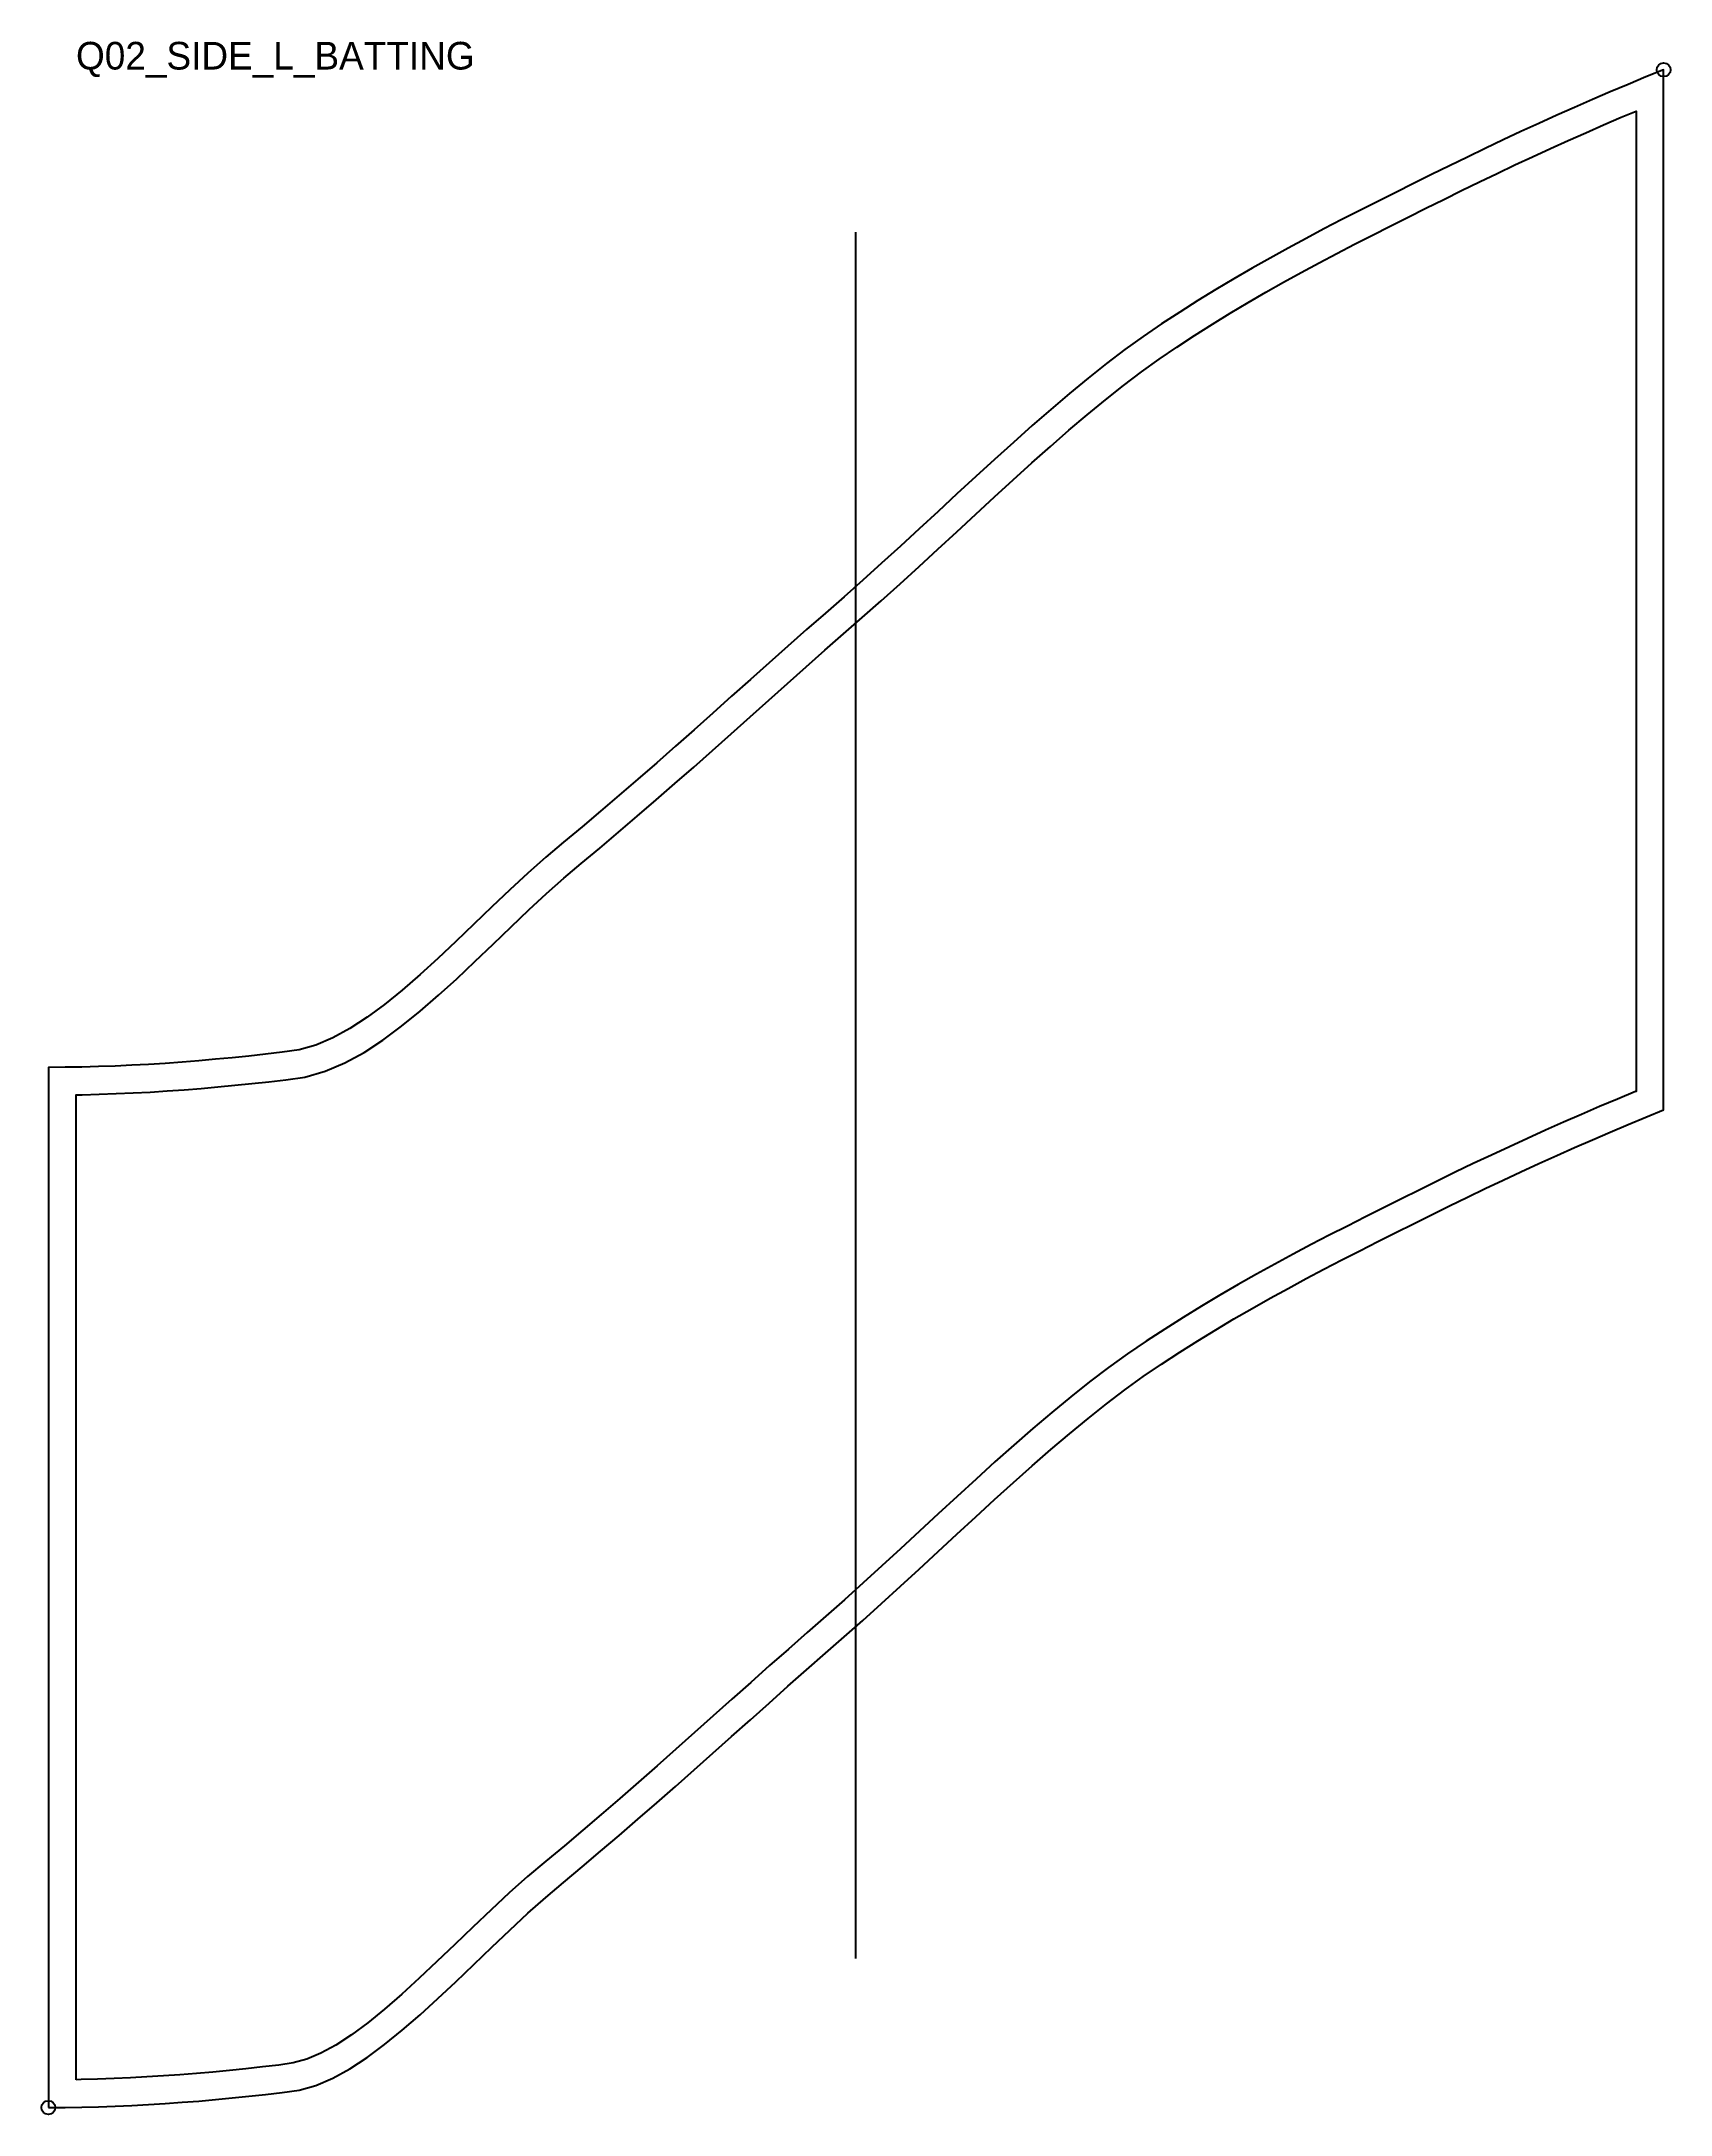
# Model space of a CAD drawing. Header units: millimetres. Extents: x -2 to 469, y -2 to 598.
import ezdxf

# ---------------------------------------------------------------- set-up
doc = ezdxf.new("R2010")
doc.units = ezdxf.units.MM
for name, color, linetype in [('CUT', 1, 'Continuous'), ('GRAIN', 3, 'Continuous'), ('NOTCH', 2, 'Continuous'), ('SEAM', 5, 'Continuous'), ('TEXT', 7, 'Continuous')]:
    doc.layers.add(name, color=color, linetype=linetype)

msp = doc.modelspace()

# ---------------------------------------------------------------- linework, layer by layer
at = {"layer": 'CUT'}
msp.add_lwpolyline([(8, 8.08), (8, 292.91), (9.83, 292.94), (14.75, 293.06), (19.66, 293.24), (24.56, 293.46), (29.47, 293.72), (34.37, 294.03), (39.28, 294.38), (44.17, 294.77), (49.07, 295.2), (53.97, 295.67), (58.86, 296.16), (63.75, 296.7), (68.72, 297.27), (74.2, 298.05), (80.06, 299.71), (85.79, 302.15), (91.36, 305.19), (96.82, 308.75), (102.2, 312.73), (107.54, 317.07), (112.86, 321.68), (118.15, 326.49), (123.42, 331.44), (128.67, 336.46), (133.88, 341.46), (139.04, 346.37), (144.14, 351.11), (149.17, 355.61), (154.17, 359.85), (159.54, 364.28), (164.97, 368.84), (170.41, 373.48), (175.84, 378.17), (181.28, 382.92), (186.72, 387.7), (192.16, 392.51), (197.59, 397.35), (203.03, 402.19), (208.46, 407.04), (213.88, 411.87), (219.29, 416.68), (224.7, 421.47), (230.09, 426.21), (235.51, 430.94), (240.98, 435.77), (246.45, 440.7), (251.93, 445.69), (257.4, 450.72), (262.87, 455.76), (268.32, 460.8), (273.75, 465.81), (279.17, 470.77), (284.57, 475.65), (289.94, 480.43), (295.28, 485.08), (300.59, 489.59), (305.86, 493.93), (311.08, 498.07), (316.26, 502), (321.39, 505.69), (326.52, 509.17), (331.67, 512.54), (336.82, 515.81), (341.97, 518.97), (347.11, 522.03), (352.25, 525.01), (357.38, 527.91), (362.52, 530.74), (367.66, 533.51), (372.8, 536.22), (377.95, 538.9), (383.1, 541.53), (388.26, 544.14), (393.42, 546.72), (398.59, 549.3), (403.76, 551.86), (408.92, 554.41), (414.06, 556.92), (419.2, 559.39), (424.33, 561.82), (429.46, 564.21), (434.58, 566.57), (439.7, 568.89), (444.82, 571.16), (449.93, 573.4), (455.04, 575.6), (459.37, 577.42), (459.37, 293.91), (459.18, 293.84), (453.97, 291.68), (448.77, 289.48), (443.57, 287.25), (438.36, 284.97), (433.15, 282.65), (427.94, 280.3), (422.73, 277.9), (417.52, 275.47), (412.3, 273), (407.09, 270.49), (401.87, 267.94), (396.66, 265.37), (391.47, 262.79), (386.27, 260.2), (381.07, 257.6), (375.85, 254.96), (370.62, 252.29), (365.38, 249.57), (360.13, 246.8), (354.87, 243.96), (349.59, 241.05), (344.3, 238.07), (339, 234.99), (333.68, 231.83), (328.35, 228.55), (323.01, 225.17), (317.64, 221.65), (312.22, 217.97), (306.75, 214.04), (301.28, 209.89), (295.8, 205.54), (290.33, 201.03), (284.85, 196.38), (279.37, 191.6), (273.89, 186.73), (268.41, 181.77), (262.94, 176.77), (257.47, 171.73), (252.01, 166.68), (246.56, 161.65), (241.13, 156.66), (235.72, 151.73), (230.33, 146.88), (224.95, 142.13), (219.55, 137.42), (214.11, 132.63), (208.67, 127.82), (203.24, 122.99), (197.8, 118.14), (192.38, 113.3), (186.95, 108.47), (181.54, 103.65), (176.13, 98.86), (170.74, 94.12), (165.36, 89.42), (159.99, 84.79), (154.63, 80.22), (149.3, 75.74), (143.91, 71.29), (138.66, 66.84), (133.36, 62.1), (128.08, 57.19), (122.83, 52.2), (117.6, 47.18), (112.42, 42.23), (107.29, 37.41), (102.23, 32.8), (97.26, 28.49), (92.4, 24.55), (87.68, 21.06), (83.14, 18.1), (78.81, 15.73), (74.74, 14), (70.87, 12.91), (66.67, 12.31), (61.96, 11.77), (57.18, 11.24), (52.4, 10.76), (47.62, 10.3), (42.84, 9.89), (38.07, 9.51), (33.3, 9.16), (28.53, 8.86), (23.77, 8.61), (19.01, 8.39), (14.25, 8.22), (9.5, 8.1)], close=True, dxfattribs=at)
at = {"layer": 'GRAIN'}
msp.add_line((233.68, 43.08), (233.68, 542.42), dxfattribs=at)
at = {"layer": 'NOTCH'}
for centre in [(467.37, 589.37), (0, 0)]:
    msp.add_circle(centre, 2, dxfattribs=at)
at = {"layer": 'SEAM'}
msp.add_lwpolyline([(0, 0), (4.83, 0.03), (9.67, 0.1), (14.5, 0.23), (19.33, 0.4), (24.17, 0.62), (29, 0.88), (33.84, 1.18), (38.67, 1.53), (43.51, 1.91), (48.34, 2.34), (53.18, 2.79), (58.02, 3.29), (62.86, 3.81), (67.69, 4.37), (72.54, 5.07), (77.4, 6.44), (82.3, 8.52), (87.25, 11.23), (92.25, 14.49), (97.3, 18.23), (102.4, 22.36), (107.54, 26.82), (112.72, 31.54), (117.92, 36.42), (123.13, 41.4), (128.35, 46.41), (133.56, 51.36), (138.75, 56.19), (143.92, 60.81), (149.04, 65.15), (154.42, 69.59), (159.8, 74.12), (165.2, 78.72), (170.6, 83.38), (176.01, 88.1), (181.43, 92.87), (186.85, 97.67), (192.27, 102.49), (197.7, 107.33), (203.13, 112.17), (208.56, 117.01), (213.98, 121.84), (219.4, 126.64), (224.82, 131.4), (230.23, 136.12), (235.65, 140.91), (241.09, 145.8), (246.53, 150.76), (251.98, 155.77), (257.44, 160.81), (262.89, 165.85), (268.34, 170.87), (273.79, 175.85), (279.23, 180.77), (284.66, 185.6), (290.07, 190.31), (295.46, 194.9), (300.83, 199.32), (306.18, 203.56), (311.51, 207.6), (316.81, 211.42), (322.08, 215), (327.34, 218.44), (332.59, 221.76), (337.83, 224.98), (343.05, 228.1), (348.28, 231.12), (353.49, 234.07), (358.7, 236.93), (363.9, 239.74), (369.09, 242.48), (374.29, 245.17), (379.47, 247.83), (384.66, 250.45), (389.85, 253.05), (395.03, 255.63), (400.21, 258.2), (405.39, 260.76), (410.57, 263.29), (415.75, 265.78), (420.92, 268.23), (426.09, 270.64), (431.26, 273.02), (436.43, 275.35), (441.59, 277.65), (446.75, 279.91), (451.91, 282.12), (457.06, 284.3), (462.22, 286.44), (467.37, 288.53), (467.37, 589.37), (462.22, 587.27), (457.06, 585.13), (451.91, 582.96), (446.75, 580.74), (441.59, 578.48), (436.43, 576.18), (431.26, 573.85), (426.09, 571.47), (420.92, 569.06), (415.75, 566.61), (410.57, 564.12), (405.39, 561.59), (400.21, 559.03), (395.03, 556.46), (389.85, 553.88), (384.66, 551.28), (379.47, 548.66), (374.29, 546.01), (369.09, 543.31), (363.9, 540.57), (358.7, 537.77), (353.49, 534.9), (348.28, 531.96), (343.05, 528.93), (337.83, 525.81), (332.59, 522.6), (327.34, 519.27), (322.08, 515.83), (316.81, 512.25), (311.51, 508.44), (306.18, 504.4), (300.83, 500.15), (295.46, 495.73), (290.07, 491.15), (284.66, 486.43), (279.23, 481.6), (273.79, 476.69), (268.34, 471.7), (262.89, 466.68), (257.44, 461.64), (251.98, 456.6), (246.53, 451.59), (241.09, 446.63), (235.65, 441.74), (230.23, 436.95), (224.82, 432.23), (219.4, 427.47), (213.98, 422.67), (208.56, 417.85), (203.13, 413.01), (197.7, 408.16), (192.27, 403.32), (186.85, 398.5), (181.43, 393.7), (176.01, 388.93), (170.6, 384.21), (165.2, 379.55), (159.8, 374.95), (154.42, 370.42), (149.04, 365.98), (143.92, 361.64), (138.75, 357.02), (133.56, 352.2), (128.35, 347.24), (123.13, 342.24), (117.92, 337.25), (112.72, 332.37), (107.54, 327.66), (102.4, 323.19), (97.3, 319.06), (92.25, 315.32), (87.25, 312.06), (82.3, 309.36), (77.4, 307.28), (72.54, 305.9), (67.69, 305.21), (62.86, 304.65), (58.02, 304.12), (53.18, 303.63), (48.34, 303.17), (43.51, 302.75), (38.67, 302.36), (33.84, 302.01), (29, 301.71), (24.17, 301.45), (19.33, 301.23), (14.5, 301.06), (9.67, 300.93), (4.83, 300.86), (0, 300.83)], close=True, dxfattribs=at)

# ---------------------------------------------------------------- texts
at = {"layer": 'TEXT'}
msp.add_text('Q02_SIDE_L_BATTING', height=8, dxfattribs=at).set_placement((8, 589.42))

doc.saveas('drawing.dxf')
